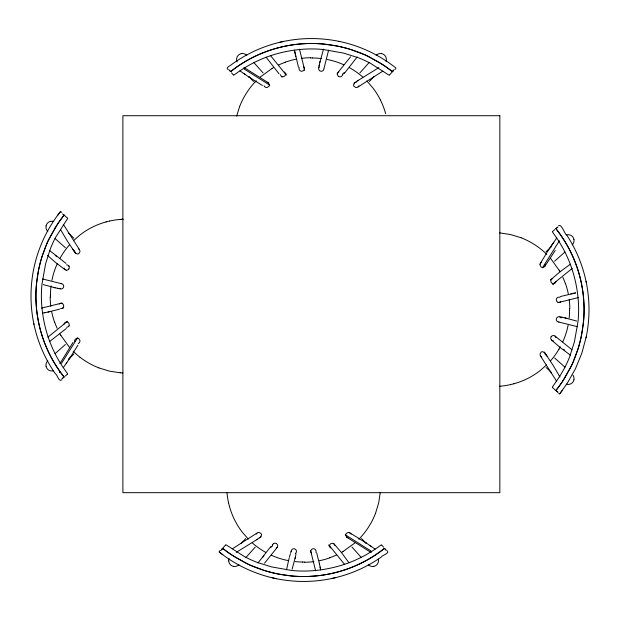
<?xml version="1.0" encoding="UTF-8"?>
<svg xmlns="http://www.w3.org/2000/svg" width="620" height="620" viewBox="0 0 620 620"><rect width="100%" height="100%" fill="white"/><g stroke="black" fill="none" stroke-linecap="round" stroke-linejoin="round"><path stroke-width="0.93" d="M50.39 295.097L50.39 297.112M569.61 310.581L569.61 308.566M380.293 492.272L378.657 503.021L375.472 513.476M328.608 50.111L323.927 68.789M286.494 569.889L289.114 558.24M586.024 337.853C589.992 319.277 589.992 299.871 586.024 281.294M318.765 67.735L319.3 65.007M319.788 62.651L323.531 49.081M292.121 569.191L295.314 557.349M319.083 66.1L320.013 61.512M295.081 558.488L296.011 553.9M586.233 336.908L581.816 353.229L575.407 368.853L567.114 383.524L559.759 393.785L558.705 393.685M236.662 116.087L239.63 106.524M289.346 557.326L290.338 553.877M283.193 41.532C264.228 45.531 246.163 53.684 230.617 65.255C229.462 66.231 225.626 67.712 227.811 69.386M331.909 578.468C349.494 574.755 366.319 567.478 381.067 557.21C381.904 555.148 389.848 553.575 387.5 550.855M290.617 552.994L291.168 551.211M239.661 106.469L241.056 103.114A76.5 75.748 51.8 0 1 246.194 93.504A76.71 76.004 45.7 0 1 250.348 87.544A76.927 76.237 31.3 0 1 255.06 82.01M375.441 513.531L374.046 516.886A76.5 75.748 51.8 0 1 368.908 526.496A76.71 76.004 45.7 0 1 364.746 532.456A76.927 76.237 31.3 0 1 360.042 537.99L358.817 539.23M67.433 374.069L67.479 373.969A0.883 0.759 51.2 0 0 67.534 373.736L64.038 368.729A127.053 124.76 -90 0 1 52.429 348.076C46.268 334.157 42.687 319.137 41.633 303.963A120.055 117.885 -90 0 1 41.943 284.363L45.555 263.957L50.173 249.317A107.454 105.516 -90 0 1 55.746 237.111L67.619 218.542A0.891 0.759 -51.1 0 0 67.565 218.31L67.518 218.209M552.567 231.609L552.521 231.71A0.883 0.759 51.2 0 0 552.466 231.942L555.962 236.941A127.053 124.76 -90 0 1 567.571 257.602C573.732 271.521 577.313 286.541 578.367 301.715A120.055 117.885 -90 0 1 578.057 321.307L574.446 341.721L569.827 356.361A107.454 105.516 -90 0 1 564.254 368.559L560 375.906L552.381 387.066A0.891 0.759 -51.1 0 0 552.436 387.368L552.482 387.469M68.851 269.002L69.215 268.034A2.759 2.744 49.4 0 0 68.022 265.306L67.557 265.05A2.651 2.635 53.6 0 0 66.541 264.856M551.149 336.675L550.785 337.644A2.759 2.744 49.4 0 0 551.978 340.372L552.443 340.62A2.651 2.635 53.6 0 0 553.458 340.822M272.575 544.879L272.823 544.422A2.759 2.744 -40.6 0 1 275.559 543.229L276.528 543.593M60.148 258.106L61.047 256.494A76.849 75.911 76.8 0 1 69.595 244.699M558.953 349.176L560.294 346.766M358.624 86.273L358.879 85.808M256.223 534.192L256.478 533.727M59.907 363.615L73.036 342.38M539.912 264.197L547.413 251.689L556.683 238.057M559.442 240.723L542.407 267.856M77.942 345.17L69.239 359.042M61.481 363.382L77.593 337.822M54.978 228.16L47.531 242.04L41.951 256.82A137.346 134.958 89.8 0 0 38.525 270.312L36.433 284.448A124.643 122.373 -90 0 0 36.007 301.56L36.379 307.233A129.696 127.356 90 0 0 41.788 334.854A127.681 125.372 90 0 0 47.647 350.261A129.169 126.852 -89.9 0 0 60.931 372.992L64.007 377.022L62.899 377.991M565.021 377.51L572.469 363.63L578.049 348.858A137.346 134.958 89.8 0 0 581.475 335.366L583.567 321.23A124.643 122.373 -90 0 0 583.994 304.118L583.621 298.445A129.696 127.356 90 0 0 578.212 270.824A127.681 125.372 90 0 0 572.353 255.417A129.169 126.852 -89.9 0 0 559.07 232.686L555.993 228.648L557.427 227.401M555.233 250.434L544.531 266.825M63.318 367.613L66.813 362.576M553.761 242.257L550.149 247.543M66.239 363.421L69.851 358.135M357.205 56.955L344.216 73.524M257.897 563.045L270.878 546.476M61.706 212.335C61.31 212.017 60.744 211.35 60.241 211.893C49.794 225.145 41.796 240.32 36.89 256.471C30.209 278.38 29.179 301.979 33.976 324.384M337.9 72.571L350.579 56.792M277.194 547.429L264.523 563.208M57.699 215.241L60.404 211.746M562.301 390.429L559.596 393.925M262.926 557.194L263.919 555.931M79.12 342.906L79.453 342.488A2.937 2.914 -36.2 0 0 79.91 340.458L78.864 338.683A2.519 2.496 -39.9 0 0 76.849 338.249L75.144 339.427A2.929 2.906 -40.2 0 0 74.896 339.899M540.88 262.772L540.547 263.19A2.937 2.914 -36.2 0 0 540.09 265.213L541.136 266.995A2.519 2.496 -39.9 0 0 543.151 267.429L544.856 266.244A2.929 2.906 -40.2 0 0 545.104 265.779M395.242 69.262C395.56 68.867 396.226 68.301 395.684 67.797C382.431 57.35 367.257 49.352 351.106 44.446C328.151 37.44 303.351 36.673 280.007 42.238M359.848 72.935L369.094 62.581M220.085 550.475C219.774 550.947 219.023 551.382 219.271 552.033C232.5 562.619 247.791 570.601 263.996 575.554C286.944 582.56 311.752 583.327 335.094 577.763M255.254 547.065L246.008 557.419M392.84 71.06L392.351 71.618A143.941 141.5 -1.4 0 0 383.509 65.185L369.435 56.955A116.459 114.289 0.4 0 0 359.569 52.576L351.889 49.864A136.253 133.881 -0.2 0 0 330.576 44.888L327.879 44.516M222.262 548.94L222.743 548.382A143.941 141.5 -1.4 0 0 231.585 554.815L245.66 563.045A116.459 114.289 0.4 0 0 255.533 567.424L263.213 570.136A136.253 133.881 -0.2 0 0 284.518 575.112L287.223 575.484A128.216 125.868 0 0 0 384.447 548.312M392.832 71.068L394.204 69.486M392.638 71.292L392.351 71.618A143.84 141.43 -1.6 0 0 383.454 65.115A137.586 135.191 -0.8 0 0 379.425 62.527M220.898 550.514L222.27 548.933M342.457 74.493L344.17 72.532M270.925 547.468L272.645 545.507M389.624 74.881L393.181 70.866M221.921 549.134L225.478 545.12M369.388 81.46L374.015 76.578M241.087 543.422L245.706 538.54M255.014 82.057L256.285 80.77M73.369 240.769L80.251 234.771A76.655 75.966 46.1 0 1 92.519 227.09A76.175 75.338 32.7 0 1 106.113 221.913M546.631 364.901L539.749 370.907A76.655 75.966 46.1 0 1 527.481 378.58A76.175 75.338 32.7 0 1 513.887 383.764M68.324 359.298L73.896 354.02M546.104 251.658L551.676 246.373M55.017 353.718L65.379 344.472M564.983 251.953L554.621 261.206M65.263 376.077L67.239 374.325M552.761 231.353L554.737 229.601M550.576 279.907L560.131 271.731L570.315 264.221M47.88 337.164L67.534 321.284M572.12 268.514L552.466 284.394M61.93 378.836L64.007 377.022M558.07 226.843L557.101 227.687M66.286 328.53L49.685 341.457M556.528 228.183L555.993 228.648M61.83 379.765C58.9 382.742 57.35 374.395 55.234 373.55C44.772 358.531 37.448 341.364 33.767 323.438M260.292 76.965L272.095 68.471M354.803 543.035L343.007 551.529M558.62 225.533C562.038 224.029 564.502 234.267 567.114 235.623C576.337 249.783 582.839 265.693 586.233 282.24M358.275 86.676L357.856 87.009A2.937 2.914 -54.2 0 1 355.834 87.466L354.051 86.42A2.511 2.496 -50.2 0 1 353.563 84.94L354.803 82.7A2.929 2.906 -49.7 0 1 356.298 82.22M256.827 533.324L257.238 532.991A2.937 2.914 -54.2 0 1 259.269 532.534L261.043 533.58A2.511 2.496 -50.2 0 1 261.539 535.06L260.299 537.3A2.929 2.906 -49.7 0 1 259.323 537.711M234.585 68.495L230.547 71.564L229.586 70.455M385.795 549.87L384.547 548.437L380.517 551.505A129.169 126.852 0.1 0 1 357.787 564.804A127.681 125.372 0 0 1 342.38 570.663A129.696 127.356 0 0 1 314.759 576.042L309.086 576.429A124.643 122.373 0 0 1 291.966 576.019L277.83 573.926A137.346 134.958 -0.2 0 1 264.345 570.485L249.565 564.913L235.685 557.465M382.835 71.122L358.128 86.916M232.26 548.878L256.974 533.084M353.935 83.289L358.344 80.282M256.757 539.718L261.167 536.711M357.469 80.864L378.874 67.603M257.626 539.136L236.228 552.397M59.66 372.333L60.365 371.876M78.252 343.511L78.717 343.248M541.283 262.43L541.748 262.167M389.368 75.074L389.267 75.129A0.891 0.759 38.9 0 1 389.027 75.175L370.458 63.302A107.454 105.516 0 0 0 358.259 57.73L343.62 53.111L323.206 49.499A120.055 117.885 0 0 0 303.614 49.189C288.44 50.235 273.42 53.824 259.501 59.985A127.053 124.76 0 0 0 238.847 71.594L233.841 75.09A0.883 0.759 -38.8 0 1 233.608 75.043L233.508 74.989M225.734 544.926L225.835 544.871A0.891 0.759 38.9 0 1 226.067 544.825L244.637 556.698A107.454 105.516 0 0 0 256.843 562.27L271.483 566.889L291.888 570.501A120.055 117.885 0 0 0 311.488 570.811C326.663 569.764 341.682 566.176 355.601 560.015A127.053 124.76 0 0 0 376.255 548.406L381.261 544.91A0.883 0.759 -38.8 0 1 381.494 544.957L381.594 545.011M41.641 308.101L62.101 303.01M578.359 297.569L557.899 302.669M59.652 309.132L48.027 312.062M560.348 296.546L575.67 292.896L570.85 293.841M105.997 221.929L109.523 221.046M510.477 384.632L514.003 383.749M42.555 313.1L45.384 312.565M44.33 312.774L49.151 311.837M50.879 221.309L51.468 221.247A6.254 6.254 0 0 1 53.816 221.572M120.389 219.418L123.132 219.271L120.381 219.418A75.826 74.865 28.5 0 0 109.624 221.03M310.465 57.947L312.48 57.947M304.637 562.053L302.622 562.053M120.164 372.767L122.938 372.93M499.681 232.888L510.578 234.538L521.033 237.724M120.319 372.783L109.422 371.132L98.968 367.947M577.445 326.709L558.767 322.028M42.555 278.969L61.233 283.642M559.821 316.867L562.549 317.401M57.451 288.269L60.179 288.812M564.905 317.889L576.747 321.075M43.253 284.596L55.095 287.788M561.464 317.184L566.052 318.114M53.948 287.556L58.536 288.486M338.807 41.323L339.752 41.532M272.157 577.763L276.288 578.677M521.087 237.762L524.442 239.157A76.5 75.748 -38.2 0 1 534.053 244.296A76.71 76.004 -44.3 0 1 540.012 248.45A76.927 76.237 -58.7 0 1 545.546 253.162L546.786 254.386M98.913 367.916L95.558 366.521A76.5 75.748 -38.2 0 1 85.948 361.382A76.71 76.004 -44.3 0 1 79.988 357.221M338.574 76.407L339.543 76.772A2.759 2.744 -40.6 0 0 342.271 75.578L342.519 75.121A2.651 2.635 -36.4 0 0 342.721 74.098M349.471 67.704L351.083 68.603A76.849 75.911 -13.2 0 1 362.878 77.151M265.631 552.296L264.019 551.397A76.849 75.911 -13.2 0 1 252.224 542.849M541.748 356.981L540.547 355.958A2.937 2.914 35.8 0 1 540.09 353.935L541.136 352.152A2.511 2.496 39.8 0 1 542.624 351.664L544.856 352.904A2.929 2.906 40.3 0 1 545.306 354.927M78.252 248.697L78.717 248.953M243.962 67.464L268.724 83.034M371.14 552.536L346.379 536.966M349.006 532.355L366.56 543.205M262.407 85.498L248.535 76.795M244.187 69.037L269.754 85.149M370.907 550.963L345.348 534.851M379.409 62.535L365.529 55.087L350.757 49.507A137.346 134.958 -0.2 0 0 337.264 46.082L323.129 43.989A124.643 122.373 0 0 0 306.017 43.563L300.344 43.935A129.696 127.356 0 0 0 272.722 49.352A127.681 125.372 0 0 0 257.315 55.203A129.169 126.852 0.1 0 0 234.585 68.487M239.956 70.874L245.001 74.369M370.101 545.631L375.139 549.126M244.156 73.796L249.442 77.407M365.661 542.593L370.946 546.204M570.601 355.306L560.472 347.727L551.513 340.062M49.399 250.371L65.968 263.353M554.985 336.001L572.012 349.796M65.015 269.669L55.606 262.524L47.368 255.316M222.766 554.745L219.271 552.033M563.487 349.277L564.75 350.277M55.25 255.401L56.513 256.401M264.67 86.676L265.089 87.009A2.937 2.914 53.8 0 0 267.112 87.466L268.894 86.42A2.519 2.496 50.1 0 0 269.328 84.405L268.142 82.7A2.929 2.906 49.8 0 0 267.173 82.29M350.424 533.324L350.013 532.991A2.937 2.914 53.8 0 0 347.983 532.534L346.208 533.58A2.519 2.496 50.1 0 0 345.774 535.595L346.952 537.3A2.929 2.906 49.8 0 0 347.928 537.711M554.621 357.949L564.983 367.195M65.379 247.729L55.017 238.483M555.869 228.749A128.216 125.868 -90 0 1 583.025 325.973L582.661 328.678A136.253 133.881 89.8 0 1 577.693 349.99L574.98 357.67A116.459 114.289 -89.6 0 1 570.601 367.536L562.371 381.61A143.941 141.5 88.6 0 1 555.939 390.453L556.496 390.941M63.504 214.737L64.061 215.218A143.941 141.5 88.6 0 0 57.629 224.068L49.399 238.134A116.459 114.289 -89.6 0 0 45.02 248.008L42.307 255.688A136.253 133.881 89.8 0 0 37.332 276.993L36.96 279.697A128.216 125.868 -90 0 0 64.131 376.929M63.93 215.109L64.061 215.218A143.84 141.43 88.4 0 0 57.559 224.122A137.586 135.191 89.2 0 0 54.963 228.152M557.07 391.437L558.07 392.305L557.744 392.026M557.086 391.453L556.496 390.933M63.504 214.745L62.581 213.939M552.683 387.725L556.698 391.282M63.302 214.396L67.317 217.953M546.104 367.49L551.676 372.775M68.324 232.903L73.896 238.181M73.214 351.292L74.501 352.563A76.927 76.237 -58.7 0 0 79.98 357.228M366.808 80.925L372.806 87.808A76.655 75.966 -43.9 0 1 380.478 100.076M248.294 539.075L242.296 532.192A76.655 75.966 -43.9 0 1 234.616 519.924A76.175 75.338 -57.3 0 1 229.439 506.331M248.938 76.578L253.557 81.46M361.545 538.54L366.164 543.422M253.851 62.573L263.105 72.935M361.243 557.427L351.997 547.065M231.5 72.819L233.252 74.795M381.85 545.205L383.602 547.181M333.847 543.647L341.465 552.575L348.983 562.759M270.413 55.436L286.293 75.09M344.689 564.564L328.809 544.91M228.741 69.494L230.082 71.029M385.516 549.545L386.361 550.506M279.047 73.842L266.12 57.242M385.012 548.971L384.547 548.437M550.591 258.393L559.085 270.196M69.409 347.278L60.915 335.482M79.12 249.302L79.453 249.713A2.937 2.914 35.8 0 1 79.91 251.743L78.864 253.518A2.511 2.496 39.8 0 1 77.376 254.014L75.144 252.774A2.929 2.906 40.3 0 1 74.695 250.744M556.435 380.936L540.64 356.229M63.566 224.735L79.36 249.449M544.267 352.036L552.962 365.095L559.953 376.976M75.733 253.642L67.038 240.583L60.473 229.447M545.313 353.571L547.282 356.446M72.718 249.232L74.687 252.108M264.066 85.808L264.329 86.273M350.773 533.727L351.036 534.192M299.468 49.197L304.397 68.766M315.627 570.803L310.535 550.343M298.445 67.208L294.469 50.111M316.657 552.792L319.587 564.409M228.571 502.921L229.454 506.439M294.795 51.886L295.74 56.715M320.091 567.06L320.625 569.889M319.362 563.286L320.3 568.114M228.772 560.976L228.834 561.565A5.766 5.766 0 0 0 233.484 566.386M368.327 564.665A6.409 6.409 0 0 0 370.287 565.975L370.845 566.184A6.084 6.084 0 0 0 373.783 566.37M373.79 566.378A5.766 5.766 0 0 0 378.417 561.542A6.2 6.2 0 0 0 378.316 559.186M334.754 545.329A2.658 2.643 40 0 0 329.522 545.778L329.956 547.259A2.751 2.736 37 0 0 330.692 547.995M311.565 553.241A2.651 2.643 18.5 0 1 311.325 549.769A2.651 2.643 18.5 0 1 314.751 549.087A2.651 2.643 18.5 0 1 315.875 552.381M291.175 551.374A2.651 2.643 -11.7 0 1 294.593 548.847A2.651 2.643 -11.7 0 1 296.027 552.839M295.694 553.241A2.651 2.643 -11.7 0 1 295.291 553.575M276.512 543.616A2.651 2.635 -36.4 0 1 276.303 548.119M272.382 545.902A2.651 2.635 -36.4 0 1 272.56 544.871M271.328 555.233A76.4 75.043 -4.2 0 0 277.256 557.628A75.966 74.198 -0.9 0 0 287.889 560.527M302.614 562.014A75.64 73.586 -0.1 0 1 295.213 561.604M228.555 502.82A75.826 74.865 -61.5 0 1 227.021 492.97M343.038 551.591A76.438 75.152 5 0 1 341.457 552.49M336.575 554.97A76.438 75.152 5 0 1 329.801 557.729M329.84 557.837A75.803 74.136 1.4 0 1 319.238 560.759M313.805 561.643A75.803 74.136 1.4 0 1 304.637 562.255M328.98 545.871A2.635 2.573 -38.9 0 1 328.902 545.631M222.735 548.398A143.84 141.43 -1.6 0 0 231.647 554.885A137.586 135.191 -0.8 0 0 235.678 557.473M238.933 564.657A6.417 6.417 0 0 1 236.972 565.975A6.092 6.092 0 0 1 233.484 566.378M228.772 560.976A6.254 6.254 0 0 1 229.098 558.628M273.49 543.663A2.635 2.573 38.9 0 1 273.622 543.43M572.221 244.877A6.409 6.409 0 0 0 573.531 242.908L573.748 242.35A6.084 6.084 0 0 0 573.926 239.413M573.934 239.413A5.766 5.766 0 0 0 569.106 234.779A6.2 6.2 0 0 0 566.742 234.887M545.306 264.213A2.929 2.906 -40.2 0 1 545.267 265.267M552.637 278.512A2.658 2.643 -50 0 0 553.335 283.681L554.815 283.239A2.751 2.736 -53 0 0 555.551 282.503M555.97 281.55A2.751 2.736 -53 0 1 555.807 282.046M560.798 301.638A2.651 2.643 -71.5 0 1 560.395 301.971M559.945 302.219A2.651 2.643 -71.5 0 1 556.287 299.778A2.651 2.643 -71.5 0 1 559.945 297.321M558.93 322.028A2.651 2.643 78.3 0 1 556.404 318.603A2.651 2.643 78.3 0 1 560.395 317.176M560.798 317.51A2.651 2.643 78.3 0 1 561.131 317.913M551.172 336.691A2.651 2.635 53.6 0 1 555.675 336.892M555.853 337.272A2.651 2.635 53.6 0 1 555.962 337.675M562.789 341.876A76.4 75.043 85.8 0 0 565.184 335.947A75.966 74.198 89.1 0 0 568.083 325.314M558.969 349.192A76.849 75.911 76.8 0 1 550.405 360.979M569.571 310.589A75.64 73.586 89.9 0 1 569.16 317.983M510.376 384.64A75.826 74.865 28.5 0 1 499.619 386.26M559.147 270.157A76.438 75.152 -85 0 1 560.046 271.746M562.906 277.458A76.438 75.152 -85 0 1 565.285 283.402M565.394 283.356A75.803 74.136 -88.6 0 1 568.315 293.958M569.199 299.398A75.803 74.136 -88.6 0 1 569.811 308.558M553.66 284.115A2.635 2.573 51.1 0 1 553.428 284.216M550.777 279.728A2.635 2.573 51.1 0 1 550.994 279.574M555.954 390.468A143.84 141.43 88.4 0 0 562.441 381.556A137.586 135.191 89.2 0 0 565.037 377.526M573.934 379.719A6.092 6.092 0 0 0 573.531 376.224A6.417 6.417 0 0 0 572.965 375.185M573.942 379.719A5.766 5.766 0 0 1 569.121 384.361L568.532 384.423A6.254 6.254 0 0 1 566.184 384.098M47.779 360.801A6.409 6.409 0 0 0 46.469 362.762L46.252 363.32A6.084 6.084 0 0 0 46.074 366.265M46.066 366.265A5.766 5.766 0 0 0 50.894 370.892A6.2 6.2 0 0 0 53.258 370.791M66.541 327.29A2.658 2.643 -50 0 0 69.215 324.694A2.658 2.643 -50 0 0 66.665 321.997L65.185 322.439A2.751 2.736 -53 0 0 64.449 323.167M74.695 341.457A2.929 2.906 -40.2 0 1 74.733 340.403M64.031 324.128A2.751 2.736 -53 0 1 64.193 323.625M60.055 303.459A2.651 2.643 -71.5 0 1 63.697 305.637A2.651 2.643 -71.5 0 1 60.551 308.504M59.202 304.04A2.651 2.643 -71.5 0 1 59.605 303.707M61.07 283.65A2.651 2.643 78.3 0 1 63.597 287.076A2.651 2.643 78.3 0 1 59.605 288.502M68.828 268.987A2.651 2.635 53.6 0 1 64.325 268.778M64.147 268.406A2.651 2.635 53.6 0 1 64.038 268.003M57.21 263.802A76.4 75.043 85.8 0 0 54.816 269.731A75.966 74.198 89.1 0 0 51.917 280.364M50.429 295.089A75.64 73.586 89.9 0 1 51.049 285.851M60.853 335.513A76.438 75.152 -85 0 1 59.954 333.932M57.094 328.22A76.438 75.152 -85 0 1 54.715 322.276M54.606 322.315A75.803 74.136 -88.6 0 1 51.685 311.713M50.801 306.28A75.803 74.136 -88.6 0 1 50.189 297.112M63.744 307.706A2.635 2.588 76 0 1 62.705 308.21M60.551 371.659A2.263 2.185 32.3 0 1 59.799 372.279M66.34 321.563A2.635 2.573 51.1 0 1 66.573 321.454M69.223 325.95A2.635 2.573 51.1 0 1 69.006 326.104M47.786 231.415A6.417 6.417 0 0 1 46.469 229.447M46.469 229.447A6.092 6.092 0 0 1 46.066 225.959M46.058 225.959A5.766 5.766 0 0 1 50.879 221.309M66.34 270.638A2.635 2.573 -51.1 0 1 66.115 270.506M68.781 265.972A2.635 2.573 -51.1 0 1 69.223 266.259M246.776 55.335A6.409 6.409 0 0 0 244.807 54.025L244.249 53.816A6.084 6.084 0 0 0 241.312 53.63M241.312 53.622A5.766 5.766 0 0 0 236.685 58.458A6.2 6.2 0 0 0 237.173 61.93M280.341 74.671A2.658 2.643 40 0 0 285.58 74.222L285.138 72.742A2.751 2.736 37 0 0 284.402 72.005M304.118 67.619A2.651 2.643 18.5 0 1 301.676 71.269A2.651 2.643 18.5 0 1 299.22 67.619M303.537 66.758A2.651 2.643 18.5 0 1 303.87 67.162M323.873 69.145A2.651 2.643 -11.7 0 1 320.253 71.068A2.651 2.643 -11.7 0 1 319.075 67.162M338.59 76.384A2.651 2.635 -36.4 0 1 338.791 71.881M343.774 64.767A76.4 75.043 -4.2 0 0 337.846 62.372A75.966 74.198 -0.9 0 0 327.213 59.473M312.488 57.985A75.64 73.586 -0.1 0 1 321.718 58.606M380.463 100.083A76.175 75.338 -57.3 0 1 385.663 113.669M272.056 68.409A76.438 75.152 5 0 1 273.645 67.51M278.527 65.03A76.438 75.152 5 0 1 285.301 62.271M285.254 62.163A75.803 74.136 1.4 0 1 295.856 59.241M301.297 58.358A75.803 74.136 1.4 0 1 310.457 57.745M304.529 70.076A2.635 2.588 -14 0 1 304.459 70.37M285.804 73.555A2.651 2.581 -38.9 0 1 286.169 74.268M281.992 77.167A2.651 2.581 -38.9 0 1 281.457 76.578M230.648 71.688A128.216 125.868 0 0 1 327.872 44.539M376.162 55.343A6.417 6.417 0 0 1 378.123 54.025A6.092 6.092 0 0 1 381.618 53.622M381.618 53.615A5.766 5.766 0 0 1 386.26 58.435L386.33 59.024A6.254 6.254 0 0 1 385.997 61.372M336.931 73.896A2.635 2.573 38.9 0 1 337.063 73.672M499.836 115.723L122.892 115.723L122.892 492.675L499.836 492.675L499.836 115.723"/></g></svg>
